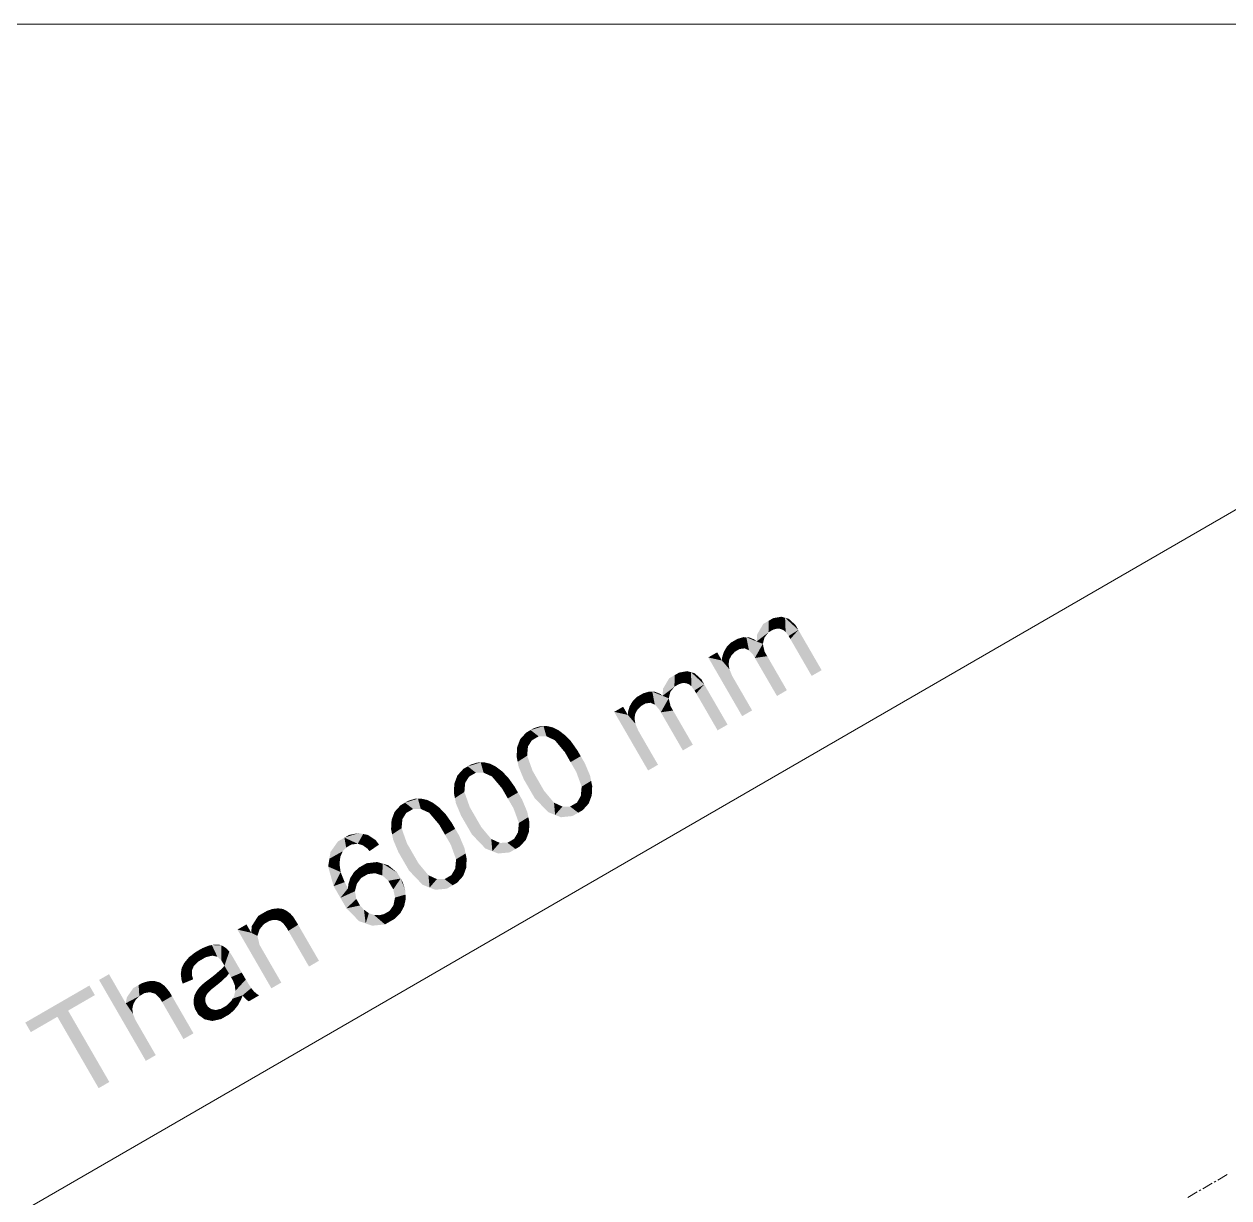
# Model space of a CAD drawing. Header units: millimetres. Extents: x 2 to 579, y 1 to 405.
# Drawn here: x 203.62 to 221.03, y 127.41 to 144.37 of the extents above; entities that cross this region are included whole.
import ezdxf

# ---------------------------------------------------------------- set-up
doc = ezdxf.new("R2010")
doc.units = ezdxf.units.MM
doc.linetypes.add('XKITLINE00', pattern=[0])
doc.layers.add('LinkedObject', color=7, linetype='Continuous', lineweight=0)

# ---------------------------------------------------------------- blocks, each defined once
blk = doc.blocks.new('*A4')
at = {"layer": 'LinkedObject'}
for points in [[(214.443, 135.785), (214.494, 135.633), (214.38, 135.748)], [(214.615, 135.791), (214.443, 135.785), (214.561, 135.806)], [(214.544, 135.631), (214.443, 135.785), (214.615, 135.791)], [(214.494, 135.633), (214.443, 135.785), (214.519, 135.632)], [(214.519, 135.632), (214.443, 135.785), (214.544, 135.631)], [(214.615, 135.791), (214.587, 135.615), (214.544, 135.631)], [(214.587, 135.615), (214.615, 135.791), (214.605, 135.601)], [(214.605, 135.601), (214.615, 135.791), (214.623, 135.586)], [(214.765, 135.688), (214.615, 135.791), (214.669, 135.775)], [(214.807, 135.615), (214.615, 135.791), (214.765, 135.688)], [(214.666, 135.528), (214.615, 135.791), (214.807, 135.615)], [(214.623, 135.586), (214.615, 135.791), (214.666, 135.528)], [(214.38, 135.748), (214.204, 135.449), (214.3, 135.702)], [(214.375, 135.58), (214.204, 135.449), (214.38, 135.748)], [(214.3, 135.702), (214.204, 135.449), (214.212, 135.552)], [(214.375, 135.58), (214.38, 135.748), (214.42, 135.606)], [(214.38, 135.748), (214.494, 135.633), (214.444, 135.62)], [(214.42, 135.606), (214.38, 135.748), (214.444, 135.62)], [(214.807, 135.615), (214.691, 135.484), (214.666, 135.528)], [(214.691, 135.484), (214.807, 135.615), (214.999, 134.951)], [(214.999, 134.951), (214.807, 135.615), (215.143, 135.034)], [(213.837, 135.435), (213.889, 135.299), (213.773, 135.372)], [(213.959, 135.34), (213.837, 135.435), (213.88, 135.459)], [(213.889, 135.299), (213.837, 135.435), (213.919, 135.317)], [(213.919, 135.317), (213.837, 135.435), (213.959, 135.34)], [(213.927, 135.486), (214.03, 135.349), (213.88, 135.459)], [(213.88, 135.459), (214.03, 135.349), (213.959, 135.34)], [(214.015, 135.511), (214.03, 135.349), (213.927, 135.486)], [(214.056, 135.509), (214.03, 135.349), (214.015, 135.511)], [(214.056, 135.509), (214.061, 135.335), (214.03, 135.349)], [(214.061, 135.335), (214.056, 135.509), (214.093, 135.321)], [(214.171, 135.477), (214.056, 135.509), (214.097, 135.507)], [(214.204, 135.449), (214.056, 135.509), (214.171, 135.477)], [(214.152, 135.259), (214.056, 135.509), (214.204, 135.449)], [(214.093, 135.321), (214.056, 135.509), (214.152, 135.259)], [(214.152, 135.259), (214.204, 135.449), (214.179, 135.211)], [(214.293, 135.414), (214.179, 135.211), (214.204, 135.449)], [(214.318, 135.507), (214.204, 135.449), (214.375, 135.58)], [(214.306, 135.461), (214.204, 135.449), (214.318, 135.507)], [(214.204, 135.449), (214.306, 135.461), (214.293, 135.414)], [(213.703, 135.173), (213.505, 135.218), (213.634, 135.292)], [(213.751, 135.334), (213.705, 135.216), (213.729, 135.296)], [(213.842, 135.251), (213.705, 135.216), (213.751, 135.334)], [(213.826, 135.22), (213.705, 135.216), (213.842, 135.251)], [(213.773, 135.372), (213.889, 135.299), (213.751, 135.334)], [(213.751, 135.334), (213.889, 135.299), (213.842, 135.251)], [(214.319, 135.302), (214.179, 135.211), (214.293, 135.414)], [(214.357, 135.236), (214.179, 135.211), (214.319, 135.302)], [(213.505, 135.218), (213.703, 135.173), (213.995, 134.37)], [(213.809, 135.189), (213.703, 135.173), (213.705, 135.216)], [(213.799, 135.121), (213.703, 135.173), (213.809, 135.189)], [(213.851, 134.951), (214.139, 134.453), (213.703, 135.173)], [(213.851, 134.951), (213.703, 135.173), (213.812, 135.046)], [(213.812, 135.046), (213.703, 135.173), (213.805, 135.084)], [(213.805, 135.084), (213.703, 135.173), (213.799, 135.121)], [(213.995, 134.37), (213.703, 135.173), (214.139, 134.453)], [(213.809, 135.189), (213.705, 135.216), (213.826, 135.22)], [(214.179, 135.211), (214.357, 135.236), (214.498, 134.661)], [(214.498, 134.661), (214.357, 135.236), (214.641, 134.744)], [(213.021, 134.963), (212.845, 134.664), (212.94, 134.916)], [(213.016, 134.794), (212.845, 134.664), (213.021, 134.963)], [(212.94, 134.916), (212.845, 134.664), (212.852, 134.767)], [(213.016, 134.794), (213.021, 134.963), (213.06, 134.82)], [(213.084, 134.999), (213.135, 134.848), (213.021, 134.963)], [(213.021, 134.963), (213.135, 134.848), (213.085, 134.834)], [(213.06, 134.82), (213.021, 134.963), (213.085, 134.834)], [(213.255, 135.005), (213.084, 134.999), (213.201, 135.02)], [(213.185, 134.846), (213.084, 134.999), (213.255, 135.005)], [(213.135, 134.848), (213.084, 134.999), (213.16, 134.847)], [(213.16, 134.847), (213.084, 134.999), (213.185, 134.846)], [(213.255, 135.005), (213.228, 134.83), (213.185, 134.846)], [(213.228, 134.83), (213.255, 135.005), (213.245, 134.815)], [(213.245, 134.815), (213.255, 135.005), (213.263, 134.8)], [(213.406, 134.902), (213.255, 135.005), (213.309, 134.99)], [(213.447, 134.829), (213.255, 135.005), (213.406, 134.902)], [(213.306, 134.742), (213.255, 135.005), (213.447, 134.829)], [(213.263, 134.8), (213.255, 135.005), (213.306, 134.742)], [(212.656, 134.726), (212.671, 134.563), (212.567, 134.7)], [(212.697, 134.723), (212.671, 134.563), (212.656, 134.726)], [(212.697, 134.723), (212.702, 134.549), (212.671, 134.563)], [(212.702, 134.549), (212.697, 134.723), (212.733, 134.535)], [(212.812, 134.691), (212.697, 134.723), (212.738, 134.721)], [(212.845, 134.664), (212.697, 134.723), (212.812, 134.691)], [(212.792, 134.474), (212.697, 134.723), (212.845, 134.664)], [(212.733, 134.535), (212.697, 134.723), (212.792, 134.474)], [(212.959, 134.722), (212.845, 134.664), (213.016, 134.794)], [(212.946, 134.675), (212.845, 134.664), (212.959, 134.722)], [(213.447, 134.829), (213.331, 134.699), (213.306, 134.742)], [(213.331, 134.699), (213.447, 134.829), (213.64, 134.165)], [(213.64, 134.165), (213.447, 134.829), (213.784, 134.248)], [(212.391, 134.549), (212.345, 134.43), (212.369, 134.511)], [(212.483, 134.465), (212.345, 134.43), (212.391, 134.549)], [(212.414, 134.587), (212.53, 134.513), (212.391, 134.549)], [(212.391, 134.549), (212.53, 134.513), (212.483, 134.465)], [(212.478, 134.649), (212.53, 134.513), (212.414, 134.587)], [(212.6, 134.554), (212.478, 134.649), (212.52, 134.673)], [(212.53, 134.513), (212.478, 134.649), (212.56, 134.531)], [(212.56, 134.531), (212.478, 134.649), (212.6, 134.554)], [(212.567, 134.7), (212.671, 134.563), (212.52, 134.673)], [(212.52, 134.673), (212.671, 134.563), (212.6, 134.554)], [(212.792, 134.474), (212.845, 134.664), (212.82, 134.426)], [(212.934, 134.628), (212.82, 134.426), (212.845, 134.664)], [(212.96, 134.516), (212.82, 134.426), (212.934, 134.628)], [(212.845, 134.664), (212.946, 134.675), (212.934, 134.628)], [(212.343, 134.388), (212.146, 134.432), (212.275, 134.506)], [(212.146, 134.432), (212.343, 134.388), (212.636, 133.585)], [(212.45, 134.404), (212.343, 134.388), (212.345, 134.43)], [(212.44, 134.335), (212.343, 134.388), (212.45, 134.404)], [(212.492, 134.165), (212.779, 133.668), (212.343, 134.388)], [(212.492, 134.165), (212.343, 134.388), (212.452, 134.261)], [(212.452, 134.261), (212.343, 134.388), (212.446, 134.298)], [(212.446, 134.298), (212.343, 134.388), (212.44, 134.335)], [(212.636, 133.585), (212.343, 134.388), (212.779, 133.668)], [(212.466, 134.434), (212.345, 134.43), (212.483, 134.465)], [(212.45, 134.404), (212.345, 134.43), (212.466, 134.434)], [(212.997, 134.451), (212.82, 134.426), (212.96, 134.516)], [(212.82, 134.426), (212.997, 134.451), (213.138, 133.875)], [(213.138, 133.875), (212.997, 134.451), (213.282, 133.958)], [(211.125, 134.226), (210.938, 134.169), (211.078, 134.225)], [(211.167, 134.079), (210.938, 134.169), (211.125, 134.226)], [(211.078, 134.225), (210.938, 134.169), (210.985, 134.196)], [(211.171, 134.228), (211.227, 134.051), (211.125, 134.226)], [(211.125, 134.226), (211.227, 134.051), (211.167, 134.079)], [(211.261, 134.207), (211.227, 134.051), (211.171, 134.228)], [(211.305, 134.185), (211.227, 134.051), (211.261, 134.207)], [(210.788, 134.037), (210.956, 134.02), (210.766, 133.978)], [(210.874, 134.132), (210.956, 134.02), (210.788, 134.037)], [(210.938, 134.169), (210.956, 134.02), (210.874, 134.132)], [(210.938, 134.169), (211.055, 134.078), (211.005, 134.049)], [(211.055, 134.078), (210.938, 134.169), (211.167, 134.079)], [(210.956, 134.02), (210.938, 134.169), (211.005, 134.049)], [(211.305, 134.185), (211.288, 134.023), (211.227, 134.051)], [(211.348, 134.162), (211.288, 134.023), (211.305, 134.185)], [(211.435, 134.096), (211.288, 134.023), (211.348, 134.162)], [(211.477, 134.053), (211.288, 134.023), (211.435, 134.096)], [(211.477, 134.053), (211.433, 133.85), (211.288, 134.023)], [(211.52, 134.009), (211.433, 133.85), (211.477, 134.053)], [(210.744, 133.92), (210.895, 133.874), (210.737, 133.786)], [(210.737, 133.786), (210.895, 133.874), (210.752, 133.71)], [(210.901, 133.933), (210.744, 133.92), (210.766, 133.978)], [(210.895, 133.874), (210.744, 133.92), (210.901, 133.933)], [(210.752, 133.71), (210.895, 133.874), (210.889, 133.799)], [(210.766, 133.978), (210.956, 134.02), (210.901, 133.933)], [(211.613, 133.878), (211.433, 133.85), (211.52, 134.009)], [(211.613, 133.878), (211.516, 133.706), (211.433, 133.85)], [(211.663, 133.792), (211.516, 133.706), (211.613, 133.878)], [(210.218, 133.702), (210.031, 133.645), (210.171, 133.7)], [(210.259, 133.554), (210.031, 133.645), (210.218, 133.702)], [(210.171, 133.7), (210.031, 133.645), (210.078, 133.672)], [(210.264, 133.704), (210.32, 133.526), (210.218, 133.702)], [(210.218, 133.702), (210.32, 133.526), (210.259, 133.554)], [(210.354, 133.683), (210.32, 133.526), (210.264, 133.704)], [(210.398, 133.66), (210.32, 133.526), (210.354, 133.683)], [(210.889, 133.799), (210.842, 133.455), (210.752, 133.71)], [(210.752, 133.71), (210.842, 133.455), (210.767, 133.635)], [(210.967, 133.581), (210.842, 133.455), (210.889, 133.799)], [(211.663, 133.792), (211.599, 133.563), (211.516, 133.706)], [(211.723, 133.689), (211.599, 133.563), (211.663, 133.792)], [(211.599, 133.563), (211.723, 133.689), (211.676, 133.352)], [(211.676, 133.352), (211.723, 133.689), (211.813, 133.435)], [(211.813, 133.435), (211.723, 133.689), (211.798, 133.51)], [(209.881, 133.513), (210.049, 133.496), (209.859, 133.454)], [(209.967, 133.608), (210.049, 133.496), (209.881, 133.513)], [(210.031, 133.645), (210.049, 133.496), (209.967, 133.608)], [(210.031, 133.645), (210.148, 133.553), (210.098, 133.524)], [(210.148, 133.553), (210.031, 133.645), (210.259, 133.554)], [(210.049, 133.496), (210.031, 133.645), (210.098, 133.524)], [(210.398, 133.66), (210.381, 133.498), (210.32, 133.526)], [(210.441, 133.638), (210.381, 133.498), (210.398, 133.66)], [(210.528, 133.572), (210.381, 133.498), (210.441, 133.638)], [(210.57, 133.528), (210.381, 133.498), (210.528, 133.572)], [(210.57, 133.528), (210.526, 133.326), (210.381, 133.498)], [(210.613, 133.485), (210.526, 133.326), (210.57, 133.528)], [(210.842, 133.455), (210.967, 133.581), (210.902, 133.352)], [(210.902, 133.352), (210.967, 133.581), (211.05, 133.437)], [(209.837, 133.396), (209.988, 133.349), (209.83, 133.262)], [(209.83, 133.262), (209.988, 133.349), (209.845, 133.186)], [(209.994, 133.408), (209.837, 133.396), (209.859, 133.454)], [(209.988, 133.349), (209.837, 133.396), (209.994, 133.408)], [(209.845, 133.186), (209.988, 133.349), (209.982, 133.275)], [(209.859, 133.454), (210.049, 133.496), (209.994, 133.408)], [(210.706, 133.354), (210.526, 133.326), (210.613, 133.485)], [(210.706, 133.354), (210.609, 133.182), (210.526, 133.326)], [(210.756, 133.267), (210.609, 133.182), (210.706, 133.354)], [(211.05, 133.437), (210.997, 133.187), (210.902, 133.352)], [(211.133, 133.293), (210.997, 133.187), (211.05, 133.437)], [(211.813, 133.435), (211.67, 133.285), (211.676, 133.352)], [(211.829, 133.359), (211.67, 133.285), (211.813, 133.435)], [(211.822, 133.225), (211.67, 133.285), (211.829, 133.359)], [(209.311, 133.178), (209.124, 133.12), (209.264, 133.176)], [(209.352, 133.03), (209.124, 133.12), (209.311, 133.178)], [(209.264, 133.176), (209.124, 133.12), (209.171, 133.147)], [(209.357, 133.179), (209.413, 133.002), (209.311, 133.178)], [(209.311, 133.178), (209.413, 133.002), (209.352, 133.03)], [(209.447, 133.159), (209.413, 133.002), (209.357, 133.179)], [(209.491, 133.136), (209.413, 133.002), (209.447, 133.159)], [(209.982, 133.275), (209.935, 132.931), (209.845, 133.186)], [(209.845, 133.186), (209.935, 132.931), (209.86, 133.11)], [(210.06, 133.056), (209.935, 132.931), (209.982, 133.275)], [(210.756, 133.267), (210.692, 133.038), (210.609, 133.182)], [(210.816, 133.164), (210.692, 133.038), (210.756, 133.267)], [(210.692, 133.038), (210.816, 133.164), (210.769, 132.828)], [(210.769, 132.828), (210.816, 133.164), (210.906, 132.911)], [(210.906, 132.911), (210.816, 133.164), (210.891, 132.986)], [(211.133, 133.293), (211.293, 132.943), (210.997, 133.187)], [(210.997, 133.187), (211.293, 132.943), (211.193, 132.983)], [(211.277, 133.12), (211.293, 132.943), (211.133, 133.293)], [(211.8, 133.167), (211.609, 133.122), (211.664, 133.218)], [(211.778, 133.108), (211.609, 133.122), (211.8, 133.167)], [(211.67, 133.285), (211.822, 133.225), (211.664, 133.218)], [(211.664, 133.218), (211.822, 133.225), (211.8, 133.167)], [(208.974, 132.988), (209.142, 132.972), (208.952, 132.93)], [(209.06, 133.083), (209.142, 132.972), (208.974, 132.988)], [(209.124, 133.12), (209.142, 132.972), (209.06, 133.083)], [(209.124, 133.12), (209.241, 133.029), (209.191, 133)], [(209.241, 133.029), (209.124, 133.12), (209.352, 133.03)], [(209.142, 132.972), (209.124, 133.12), (209.191, 133)], [(209.491, 133.136), (209.474, 132.974), (209.413, 133.002)], [(209.534, 133.114), (209.474, 132.974), (209.491, 133.136)], [(209.621, 133.048), (209.474, 132.974), (209.534, 133.114)], [(209.663, 133.004), (209.474, 132.974), (209.621, 133.048)], [(209.663, 133.004), (209.619, 132.802), (209.474, 132.974)], [(209.706, 132.961), (209.619, 132.802), (209.663, 133.004)], [(209.935, 132.931), (210.06, 133.056), (209.995, 132.828)], [(209.995, 132.828), (210.06, 133.056), (210.143, 132.912)], [(211.293, 132.943), (211.277, 133.12), (211.338, 133.092)], [(211.399, 133.064), (211.293, 132.943), (211.338, 133.092)], [(211.399, 133.064), (211.627, 132.975), (211.293, 132.943)], [(211.51, 133.065), (211.627, 132.975), (211.399, 133.064)], [(211.627, 132.975), (211.51, 133.065), (211.559, 133.093)], [(211.609, 133.122), (211.627, 132.975), (211.559, 133.093)], [(211.691, 133.012), (211.609, 133.122), (211.778, 133.108)], [(211.627, 132.975), (211.609, 133.122), (211.691, 133.012)], [(208.93, 132.871), (209.081, 132.825), (208.923, 132.737)], [(208.923, 132.737), (209.081, 132.825), (208.938, 132.662)], [(209.087, 132.884), (208.93, 132.871), (208.952, 132.93)], [(209.081, 132.825), (208.93, 132.871), (209.087, 132.884)], [(208.938, 132.662), (209.081, 132.825), (209.075, 132.751)], [(208.952, 132.93), (209.142, 132.972), (209.087, 132.884)], [(209.799, 132.83), (209.619, 132.802), (209.706, 132.961)], [(209.799, 132.83), (209.702, 132.658), (209.619, 132.802)], [(209.849, 132.743), (209.702, 132.658), (209.799, 132.83)], [(210.143, 132.912), (210.09, 132.663), (209.995, 132.828)], [(210.226, 132.768), (210.09, 132.663), (210.143, 132.912)], [(210.906, 132.911), (210.763, 132.76), (210.769, 132.828)], [(210.922, 132.835), (210.763, 132.76), (210.906, 132.911)], [(210.915, 132.701), (210.763, 132.76), (210.922, 132.835)], [(211.293, 132.943), (211.627, 132.975), (211.376, 132.91)], [(211.376, 132.91), (211.627, 132.975), (211.543, 132.927)], [(208.453, 132.681), (208.249, 132.615), (208.318, 132.655)], [(208.52, 132.668), (208.249, 132.615), (208.453, 132.681)], [(208.441, 132.527), (208.249, 132.615), (208.52, 132.668)], [(208.441, 132.527), (208.52, 132.668), (208.488, 132.513)], [(208.52, 132.668), (208.516, 132.504), (208.488, 132.513)], [(208.516, 132.504), (208.52, 132.668), (208.579, 132.458)], [(208.701, 132.579), (208.52, 132.668), (208.586, 132.655)], [(208.579, 132.458), (208.52, 132.668), (208.701, 132.579)], [(209.075, 132.751), (209.028, 132.407), (208.938, 132.662)], [(208.938, 132.662), (209.028, 132.407), (208.953, 132.586)], [(209.153, 132.532), (209.028, 132.407), (209.075, 132.751)], [(209.849, 132.743), (209.785, 132.514), (209.702, 132.658)], [(209.909, 132.64), (209.785, 132.514), (209.849, 132.743)], [(209.785, 132.514), (209.909, 132.64), (209.862, 132.303)], [(209.862, 132.303), (209.909, 132.64), (209.999, 132.386)], [(209.999, 132.386), (209.909, 132.64), (209.984, 132.462)], [(210.226, 132.768), (210.386, 132.419), (210.09, 132.663)], [(210.09, 132.663), (210.386, 132.419), (210.286, 132.458)], [(210.37, 132.596), (210.386, 132.419), (210.226, 132.768)], [(210.893, 132.642), (210.701, 132.598), (210.757, 132.693)], [(210.871, 132.584), (210.701, 132.598), (210.893, 132.642)], [(210.763, 132.76), (210.915, 132.701), (210.757, 132.693)], [(210.757, 132.693), (210.915, 132.701), (210.893, 132.642)], [(208.249, 132.615), (208.032, 132.311), (208.156, 132.561)], [(208.274, 132.472), (208.032, 132.311), (208.249, 132.615)], [(208.156, 132.561), (208.032, 132.311), (208.048, 132.409)], [(208.224, 132.418), (208.032, 132.311), (208.274, 132.472)], [(208.249, 132.615), (208.351, 132.516), (208.308, 132.492)], [(208.351, 132.516), (208.249, 132.615), (208.441, 132.527)], [(208.274, 132.472), (208.249, 132.615), (208.308, 132.492)], [(208.579, 132.458), (208.701, 132.579), (208.613, 132.421)], [(208.613, 132.421), (208.701, 132.579), (208.749, 132.515)], [(209.028, 132.407), (209.153, 132.532), (209.088, 132.303)], [(209.088, 132.303), (209.153, 132.532), (209.236, 132.388)], [(210.386, 132.419), (210.37, 132.596), (210.431, 132.568)], [(210.492, 132.54), (210.386, 132.419), (210.431, 132.568)], [(210.492, 132.54), (210.72, 132.451), (210.386, 132.419)], [(210.603, 132.541), (210.72, 132.451), (210.492, 132.54)], [(210.72, 132.451), (210.603, 132.541), (210.652, 132.569)], [(210.701, 132.598), (210.72, 132.451), (210.652, 132.569)], [(210.784, 132.488), (210.701, 132.598), (210.871, 132.584)], [(210.72, 132.451), (210.701, 132.598), (210.784, 132.488)], [(208.19, 132.339), (208.014, 132.197), (208.032, 132.311)], [(208.178, 132.236), (208.014, 132.197), (208.19, 132.339)], [(208.209, 132.383), (208.032, 132.311), (208.224, 132.418)], [(208.032, 132.311), (208.209, 132.383), (208.19, 132.339)], [(209.236, 132.388), (209.183, 132.139), (209.088, 132.303)], [(209.319, 132.244), (209.183, 132.139), (209.236, 132.388)], [(209.999, 132.386), (209.856, 132.236), (209.862, 132.303)], [(210.015, 132.311), (209.856, 132.236), (209.999, 132.386)], [(210.008, 132.177), (209.856, 132.236), (210.015, 132.311)], [(210.386, 132.419), (210.72, 132.451), (210.469, 132.386)], [(210.469, 132.386), (210.72, 132.451), (210.636, 132.402)], [(208.186, 132.178), (208.014, 132.197), (208.178, 132.236)], [(208.194, 132.119), (208.093, 131.915), (208.014, 132.197)], [(208.194, 132.119), (208.014, 132.197), (208.186, 132.178)], [(208.252, 131.972), (208.093, 131.915), (208.194, 132.119)], [(208.387, 132.116), (208.54, 132.061), (208.361, 132.075)], [(208.455, 132.18), (208.54, 132.061), (208.387, 132.116)], [(208.589, 132.089), (208.455, 132.18), (208.496, 132.204)], [(208.54, 132.061), (208.455, 132.18), (208.589, 132.089)], [(208.568, 132.245), (208.691, 132.102), (208.496, 132.204)], [(208.496, 132.204), (208.691, 132.102), (208.589, 132.089)], [(208.721, 132.263), (208.691, 132.102), (208.568, 132.245)], [(208.802, 132.24), (208.691, 132.102), (208.721, 132.263)], [(208.691, 132.102), (208.802, 132.24), (208.743, 132.085)], [(208.802, 132.24), (208.796, 132.069), (208.743, 132.085)], [(208.796, 132.069), (208.802, 132.24), (208.883, 131.992)], [(209.012, 132.109), (208.802, 132.24), (208.883, 132.216)], [(209.061, 132.025), (208.802, 132.24), (209.012, 132.109)], [(208.883, 131.992), (208.802, 132.24), (209.061, 132.025)], [(209.319, 132.244), (209.479, 131.894), (209.183, 132.139)], [(209.183, 132.139), (209.479, 131.894), (209.379, 131.934)], [(209.463, 132.072), (209.479, 131.894), (209.319, 132.244)], [(209.986, 132.118), (209.794, 132.073), (209.85, 132.169)], [(209.964, 132.06), (209.794, 132.073), (209.986, 132.118)], [(209.856, 132.236), (210.008, 132.177), (209.85, 132.169)], [(209.85, 132.169), (210.008, 132.177), (209.986, 132.118)], [(208.252, 131.972), (208.191, 131.746), (208.093, 131.915)], [(208.301, 131.884), (208.191, 131.746), (208.252, 131.972)], [(208.361, 132.075), (208.301, 131.884), (208.334, 132.034)], [(208.491, 132.033), (208.301, 131.884), (208.361, 132.075)], [(208.334, 132.034), (208.301, 131.884), (208.305, 131.939)], [(208.429, 131.95), (208.301, 131.884), (208.491, 132.033)], [(208.415, 131.896), (208.301, 131.884), (208.429, 131.95)], [(208.361, 132.075), (208.54, 132.061), (208.491, 132.033)], [(208.883, 131.992), (209.061, 132.025), (208.918, 131.931)], [(209.061, 132.025), (208.955, 131.868), (208.918, 131.931)], [(208.955, 131.868), (209.061, 132.025), (208.98, 131.75)], [(208.98, 131.75), (209.061, 132.025), (209.131, 131.793)], [(209.128, 131.854), (209.061, 132.025), (209.092, 131.97)], [(209.131, 131.793), (209.061, 132.025), (209.128, 131.854)], [(209.479, 131.894), (209.463, 132.072), (209.524, 132.044)], [(209.585, 132.016), (209.479, 131.894), (209.524, 132.044)], [(209.585, 132.016), (209.813, 131.927), (209.479, 131.894)], [(209.696, 132.016), (209.813, 131.927), (209.585, 132.016)], [(209.813, 131.927), (209.696, 132.016), (209.745, 132.045)], [(209.794, 132.073), (209.813, 131.927), (209.745, 132.045)], [(209.877, 131.964), (209.794, 132.073), (209.964, 132.06)], [(209.813, 131.927), (209.794, 132.073), (209.877, 131.964)], [(208.191, 131.746), (208.301, 131.884), (208.401, 131.841)], [(208.401, 131.841), (208.279, 131.594), (208.191, 131.746)], [(208.42, 131.73), (208.279, 131.594), (208.401, 131.841)], [(208.301, 131.884), (208.415, 131.896), (208.401, 131.841)], [(209.131, 131.793), (208.968, 131.694), (208.98, 131.75)], [(209.135, 131.732), (208.968, 131.694), (209.131, 131.793)], [(209.479, 131.894), (209.813, 131.927), (209.562, 131.862)], [(209.562, 131.862), (209.813, 131.927), (209.729, 131.878)], [(207.248, 131.589), (207.219, 131.427), (207.208, 131.585)], [(207.219, 131.427), (207.248, 131.589), (207.247, 131.426)], [(207.248, 131.589), (207.276, 131.425), (207.247, 131.426)], [(207.357, 131.586), (207.248, 131.589), (207.288, 131.594)], [(207.385, 131.573), (207.248, 131.589), (207.357, 131.586)], [(207.326, 131.408), (207.248, 131.589), (207.385, 131.573)], [(207.276, 131.425), (207.248, 131.589), (207.326, 131.408)], [(208.279, 131.594), (208.42, 131.73), (208.453, 131.673)], [(208.474, 131.636), (208.279, 131.594), (208.453, 131.673)], [(208.474, 131.636), (208.556, 131.376), (208.279, 131.594)], [(208.279, 131.594), (208.556, 131.376), (208.461, 131.409)], [(208.531, 131.574), (208.556, 131.376), (208.474, 131.636)], [(209.084, 131.573), (208.9, 131.556), (208.957, 131.638)], [(208.968, 131.694), (209.111, 131.622), (208.957, 131.638)], [(208.957, 131.638), (209.111, 131.622), (209.084, 131.573)], [(209.111, 131.622), (208.968, 131.694), (209.135, 131.732)], [(207.092, 131.536), (206.91, 131.338), (207.004, 131.485)], [(207.087, 131.368), (206.91, 131.338), (207.092, 131.536)], [(207.087, 131.368), (207.092, 131.536), (207.133, 131.394)], [(207.13, 131.558), (207.219, 131.427), (207.092, 131.536)], [(207.092, 131.536), (207.219, 131.427), (207.161, 131.411)], [(207.133, 131.394), (207.092, 131.536), (207.161, 131.411)], [(207.208, 131.585), (207.219, 131.427), (207.13, 131.558)], [(207.385, 131.573), (207.347, 131.391), (207.326, 131.408)], [(207.414, 131.559), (207.347, 131.391), (207.385, 131.573)], [(207.467, 131.519), (207.347, 131.391), (207.414, 131.559)], [(207.347, 131.391), (207.467, 131.519), (207.368, 131.374)], [(207.368, 131.374), (207.467, 131.519), (207.491, 131.492)], [(207.491, 131.492), (207.414, 131.313), (207.368, 131.374)], [(207.507, 131.475), (207.414, 131.313), (207.491, 131.492)], [(207.551, 131.407), (207.414, 131.313), (207.507, 131.475)], [(208.567, 131.549), (208.556, 131.376), (208.531, 131.574)], [(208.556, 131.376), (208.567, 131.549), (208.602, 131.524)], [(208.602, 131.524), (208.835, 131.362), (208.556, 131.376)], [(208.676, 131.498), (208.835, 131.362), (208.602, 131.524)], [(208.714, 131.497), (208.835, 131.362), (208.676, 131.498)], [(208.753, 131.495), (208.835, 131.362), (208.714, 131.497)], [(208.823, 131.512), (208.925, 131.414), (208.753, 131.495)], [(208.753, 131.495), (208.925, 131.414), (208.835, 131.362)], [(208.925, 131.414), (208.823, 131.512), (208.854, 131.53)], [(208.9, 131.556), (208.925, 131.414), (208.854, 131.53)], [(209.057, 131.524), (208.9, 131.556), (209.084, 131.573)], [(208.978, 131.444), (208.9, 131.556), (209.057, 131.524)], [(208.925, 131.414), (208.9, 131.556), (208.978, 131.444)], [(206.903, 131.241), (206.704, 131.287), (206.834, 131.362)], [(206.704, 131.287), (207.07, 130.985), (207.194, 130.439)], [(207.07, 130.985), (206.704, 131.287), (207.023, 131.067)], [(206.992, 131.196), (206.704, 131.287), (206.903, 131.241)], [(207.023, 131.067), (206.704, 131.287), (206.992, 131.196)], [(206.91, 131.338), (207.025, 131.293), (206.903, 131.241)], [(206.903, 131.241), (207.025, 131.293), (206.992, 131.196)], [(207.025, 131.293), (206.91, 131.338), (207.087, 131.368)], [(207.551, 131.407), (207.439, 131.269), (207.414, 131.313)], [(207.58, 131.357), (207.439, 131.269), (207.551, 131.407)], [(207.439, 131.269), (207.58, 131.357), (207.737, 130.753)], [(207.737, 130.753), (207.58, 131.357), (207.881, 130.837)], [(208.556, 131.376), (208.835, 131.362), (208.651, 131.343)], [(206.334, 131.064), (206.143, 130.988), (206.293, 131.057)], [(206.341, 130.911), (206.143, 130.988), (206.334, 131.064)], [(206.444, 131.068), (206.334, 131.064), (206.376, 131.071)], [(206.471, 131.057), (206.334, 131.064), (206.444, 131.068)], [(206.341, 130.911), (206.334, 131.064), (206.382, 130.902)], [(206.382, 130.902), (206.334, 131.064), (206.413, 130.896)], [(206.334, 131.064), (206.469, 130.846), (206.413, 130.896)], [(206.471, 131.057), (206.469, 130.846), (206.334, 131.064)], [(206.089, 130.956), (205.969, 130.847), (206.001, 130.886)], [(206.141, 130.827), (205.969, 130.847), (206.089, 130.956)], [(206.143, 130.988), (206.245, 130.888), (206.089, 130.956)], [(206.141, 130.827), (206.089, 130.956), (206.191, 130.856)], [(206.191, 130.856), (206.089, 130.956), (206.245, 130.888)], [(206.293, 131.057), (206.143, 130.988), (206.198, 131.019)], [(206.245, 130.888), (206.143, 130.988), (206.341, 130.911)], [(206.498, 131.047), (206.469, 130.846), (206.471, 131.057)], [(206.549, 131.011), (206.469, 130.846), (206.498, 131.047)], [(206.572, 130.986), (206.469, 130.846), (206.549, 131.011)], [(206.469, 130.846), (206.572, 130.986), (206.586, 130.969)], [(206.469, 130.846), (206.586, 130.969), (206.494, 130.802)], [(206.494, 130.802), (206.586, 130.969), (206.497, 130.798)], [(206.497, 130.798), (206.586, 130.969), (206.507, 130.779)], [(206.507, 130.779), (206.586, 130.969), (206.515, 130.764)], [(206.515, 130.764), (206.586, 130.969), (206.581, 130.653)], [(206.628, 130.905), (206.581, 130.653), (206.586, 130.969)], [(206.656, 130.857), (206.581, 130.653), (206.628, 130.905)], [(207.194, 130.439), (207.07, 130.985), (207.337, 130.522)], [(206.062, 130.735), (205.891, 130.688), (206.076, 130.766)], [(205.897, 130.729), (206.076, 130.766), (205.891, 130.688)], [(206.048, 130.703), (205.891, 130.688), (206.062, 130.735)], [(205.936, 130.808), (206.076, 130.766), (205.897, 130.729)], [(205.969, 130.847), (206.076, 130.766), (205.936, 130.808)], [(206.076, 130.766), (205.969, 130.847), (206.141, 130.827)], [(206.482, 130.726), (206.581, 130.653), (206.369, 130.628)], [(206.515, 130.764), (206.581, 130.653), (206.482, 130.726)], [(206.656, 130.857), (206.61, 130.6), (206.581, 130.653)], [(206.766, 130.666), (206.61, 130.6), (206.656, 130.857)], [(205.09, 130.223), (204.704, 130.56), (204.848, 130.643)], [(204.704, 130.56), (205.09, 130.223), (205.38, 129.391)], [(205.415, 130.542), (205.44, 130.383), (205.323, 130.513)], [(205.46, 130.543), (205.44, 130.383), (205.415, 130.542)], [(205.46, 130.543), (205.477, 130.372), (205.44, 130.383)], [(205.505, 130.545), (205.477, 130.372), (205.46, 130.543)], [(205.477, 130.372), (205.505, 130.545), (205.515, 130.361)], [(205.618, 130.498), (205.505, 130.545), (205.585, 130.522)], [(205.515, 130.361), (205.505, 130.545), (205.618, 130.498)], [(205.891, 130.688), (205.912, 130.506), (205.885, 130.648)], [(205.885, 130.648), (205.912, 130.506), (205.896, 130.557)], [(206.048, 130.703), (205.912, 130.506), (205.891, 130.688)], [(206.049, 130.62), (205.912, 130.506), (206.048, 130.703)], [(205.912, 130.506), (206.049, 130.62), (206.063, 130.569)], [(206.288, 130.567), (206.378, 130.463), (206.249, 130.538)], [(206.369, 130.628), (206.449, 130.519), (206.288, 130.567)], [(206.288, 130.567), (206.449, 130.519), (206.378, 130.463)], [(206.369, 130.628), (206.581, 130.653), (206.449, 130.519)], [(206.449, 130.519), (206.581, 130.653), (206.551, 130.614)], [(206.766, 130.666), (206.638, 130.552), (206.61, 130.6)], [(206.638, 130.552), (206.766, 130.666), (206.668, 130.474)], [(206.655, 130.325), (206.824, 130.566), (206.902, 130.442)], [(206.673, 130.402), (206.824, 130.566), (206.655, 130.325)], [(206.668, 130.474), (206.766, 130.666), (206.824, 130.566)], [(206.824, 130.566), (206.67, 130.443), (206.668, 130.474)], [(206.67, 130.443), (206.824, 130.566), (206.673, 130.402)], [(204.257, 130.117), (203.638, 129.944), (204.564, 130.479)], [(204.257, 130.117), (204.564, 130.479), (204.644, 130.341)], [(205.276, 130.486), (205.09, 130.223), (205.199, 130.442)], [(205.286, 130.327), (205.09, 130.223), (205.276, 130.486)], [(205.199, 130.442), (205.09, 130.223), (205.107, 130.311)], [(205.323, 130.513), (205.44, 130.383), (205.276, 130.486)], [(205.276, 130.486), (205.44, 130.383), (205.36, 130.37)], [(205.286, 130.327), (205.276, 130.486), (205.318, 130.345)], [(205.318, 130.345), (205.276, 130.486), (205.36, 130.37)], [(205.618, 130.498), (205.583, 130.296), (205.515, 130.361)], [(205.652, 130.474), (205.583, 130.296), (205.618, 130.498)], [(205.722, 130.388), (205.583, 130.296), (205.652, 130.474)], [(205.758, 130.326), (205.583, 130.296), (205.722, 130.388)], [(206.111, 130.394), (206.256, 130.343), (206.097, 130.366)], [(206.149, 130.448), (206.256, 130.343), (206.111, 130.394)], [(206.173, 130.472), (206.256, 130.343), (206.149, 130.448)], [(206.191, 130.49), (206.283, 130.381), (206.173, 130.472)], [(206.256, 130.343), (206.173, 130.472), (206.269, 130.362)], [(206.269, 130.362), (206.173, 130.472), (206.283, 130.381)], [(206.249, 130.538), (206.337, 130.431), (206.191, 130.49)], [(206.191, 130.49), (206.337, 130.431), (206.283, 130.381)], [(206.249, 130.538), (206.378, 130.463), (206.337, 130.431)], [(206.902, 130.442), (206.778, 130.338), (206.633, 130.289)], [(206.655, 130.325), (206.902, 130.442), (206.633, 130.289)], [(206.778, 130.338), (206.902, 130.442), (206.799, 130.31)], [(206.799, 130.31), (206.902, 130.442), (206.922, 130.418)], [(206.922, 130.418), (206.843, 130.267), (206.799, 130.31)], [(206.942, 130.394), (206.843, 130.267), (206.922, 130.418)], [(206.942, 130.394), (206.868, 130.251), (206.843, 130.267)], [(206.989, 130.354), (206.868, 130.251), (206.942, 130.394)], [(205.236, 130.276), (205.09, 130.223), (205.286, 130.327)], [(205.217, 130.243), (205.09, 130.223), (205.236, 130.276)], [(205.199, 130.21), (205.09, 130.223), (205.217, 130.243)], [(205.09, 130.223), (205.194, 130.072), (205.227, 129.987)], [(205.194, 130.072), (205.09, 130.223), (205.189, 130.107)], [(205.189, 130.107), (205.09, 130.223), (205.185, 130.142)], [(205.185, 130.142), (205.09, 130.223), (205.199, 130.21)], [(205.38, 129.391), (205.09, 130.223), (205.227, 129.987)], [(205.583, 130.296), (205.758, 130.326), (205.614, 130.242)], [(205.614, 130.242), (205.758, 130.326), (205.924, 129.706)], [(205.924, 129.706), (205.758, 130.326), (206.068, 129.789)], [(206.083, 130.337), (206.24, 130.283), (206.07, 130.274)], [(206.07, 130.274), (206.24, 130.283), (206.071, 130.24)], [(206.071, 130.24), (206.24, 130.283), (206.239, 130.261)], [(206.239, 130.261), (206.108, 130.11), (206.071, 130.24)], [(206.071, 130.24), (206.108, 130.11), (206.072, 130.206)], [(206.072, 130.206), (206.108, 130.11), (206.09, 130.141)], [(206.241, 130.304), (206.083, 130.337), (206.097, 130.366)], [(206.24, 130.283), (206.083, 130.337), (206.241, 130.304)], [(206.097, 130.366), (206.256, 130.343), (206.241, 130.304)], [(206.248, 130.222), (206.108, 130.11), (206.239, 130.261)], [(206.108, 130.11), (206.248, 130.222), (206.259, 130.203)], [(206.276, 130.174), (206.108, 130.11), (206.259, 130.203)], [(206.679, 130.154), (206.548, 130.191), (206.611, 130.252)], [(206.778, 130.338), (206.611, 130.252), (206.633, 130.289)], [(206.758, 130.281), (206.611, 130.252), (206.778, 130.338)], [(206.708, 130.189), (206.611, 130.252), (206.758, 130.281)], [(206.679, 130.154), (206.611, 130.252), (206.708, 130.189)], [(206.868, 130.251), (206.989, 130.354), (207.017, 130.337)], [(204.257, 130.117), (204.102, 130.028), (203.638, 129.944)], [(203.638, 129.944), (204.102, 130.028), (203.718, 129.806)], [(204.102, 130.028), (204.257, 130.117), (204.698, 128.997)], [(204.698, 128.997), (204.257, 130.117), (204.853, 129.086)], [(206.108, 130.11), (206.276, 130.174), (206.139, 130.057)], [(206.139, 130.057), (206.276, 130.174), (206.227, 129.992)], [(206.227, 129.992), (206.276, 130.174), (206.284, 129.979)], [(206.284, 129.979), (206.276, 130.174), (206.325, 130.139)], [(206.325, 130.139), (206.341, 129.967), (206.284, 129.979)], [(206.358, 130.132), (206.341, 129.967), (206.325, 130.139)], [(206.391, 130.125), (206.341, 129.967), (206.358, 130.132)], [(206.341, 129.967), (206.391, 130.125), (206.468, 129.995)], [(206.537, 130.035), (206.391, 130.125), (206.465, 130.143)], [(206.468, 129.995), (206.391, 130.125), (206.537, 130.035)], [(206.507, 130.167), (206.58, 130.059), (206.465, 130.143)], [(206.465, 130.143), (206.58, 130.059), (206.537, 130.035)], [(206.548, 130.191), (206.58, 130.059), (206.507, 130.167)], [(206.651, 130.119), (206.548, 130.191), (206.679, 130.154)], [(206.58, 130.059), (206.548, 130.191), (206.651, 130.119)], [(205.256, 129.937), (205.38, 129.391), (205.227, 129.987)], [(205.38, 129.391), (205.256, 129.937), (205.523, 129.474)]]:
    blk.add_hatch(color=7, dxfattribs=at).paths.add_polyline_path(points, flags=17)
at = {"layer": 'LinkedObject', "color": 2, "linetype": 'XKITLINE00', "lineweight": 0}
blk.add_line((166.63, 144.365), (250.782, 144.365), dxfattribs=at)
at = {"layer": 'LinkedObject', "color": 6, "linetype": 'XKITLINE00', "lineweight": 0}
blk.add_line((182.496, 115.028), (223.889, 138.952), dxfattribs=at)
at = {"layer": 'LinkedObject', "color": 9, "linetype": 'XKITLINE00', "lineweight": 0}
for p, q in [((220.65, 127.545), (220.785, 127.623)), ((220.813, 127.639), (220.84, 127.654)), ((220.867, 127.67), (221.002, 127.748)), ((220.434, 127.42), (220.569, 127.498)), ((220.596, 127.514), (220.623, 127.529))]:
    blk.add_line(p, q, dxfattribs=at)

msp = doc.modelspace()

# ---------------------------------------------------------------- block references
at = {"lineweight": 0}
msp.add_blockref('*A4', (0, 0), dxfattribs=at)

doc.saveas('drawing.dxf')
